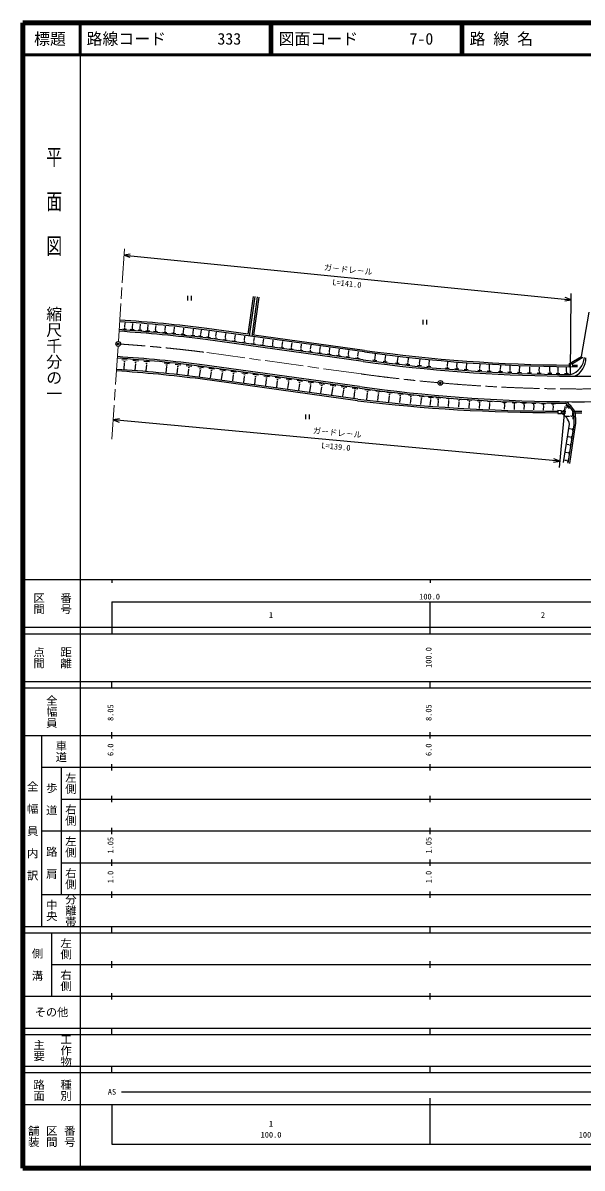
# Model space of a CAD drawing. Units: millimetres, scale not verified. Extents: x 40000 to 680000, y 20000 to 380000.
# Drawn here: x 40000 to 215788, y 20000 to 380000 of the extents above; entities that cross this region are included whole.
import ezdxf
from ezdxf.enums import TextEntityAlignment as Align

# ---------------------------------------------------------------- set-up
doc = ezdxf.new("R2010")
doc.units = ezdxf.units.MM
doc.header["$LTSCALE"] = 1000
doc.header["$PDMODE"] = 32
doc.header["$PDSIZE"] = 500
doc.linetypes.add('CHAIN', pattern=[18.5, 12, -1.5, 3.5, -1.5])
for name, color, linetype, lineweight in [('M-BGD', 7, 'Continuous', 25), ('M-BMK', 2, 'CHAIN', 13), ('M-BMK-SRVR', 3, 'Continuous', 25), ('M-TTL', 2, 'Continuous', 140), ('M-TTL-BAND', 7, 'Continuous', 25), ('M-TTL-LINE', 7, 'Continuous', 50)]:
    doc.layers.add(name, color=color, linetype=linetype, lineweight=lineweight)
doc.layers.add('M-TTL-TXT', color=7, linetype='Continuous')
doc.styles.add('@ＭＳ ゴシック', font='')
doc.styles.add('ＭＳ ゴシック', font='')
doc.styles.get('@ＭＳ ゴシック').set_extended_font_data('@MS Gothic')
doc.styles.get('ＭＳ ゴシック').set_extended_font_data('MS Gothic')

msp = doc.modelspace()

# ---------------------------------------------------------------- linework, layer by layer
at = {"layer": 'M-BGD'}
for p, q in [((73765, 307339), (71791, 307017)), ((71791, 307017), (212309, 292922)), ((71791, 307017), (73662, 306309)), ((91759, 294201), (91759, 292701)), ((92884, 294201), (92884, 292701)), ((110858, 282131), (112506, 294033)), ((111284, 281568), (113001, 293964)), ((112077, 281458), (113793, 293855)), ((112641, 281885), (114289, 293786)), ((210336, 292599), (212309, 292922)), ((212309, 292922), (210439, 293630)), ((212177, 269422), (212321, 294922)), ((215577, 275182), (218006, 289076)), ((72087, 284427), (72009, 284433)), ((72048, 284430), (72137, 285678)), ((74445, 284288), (74549, 285533)), ((76870, 284085), (76974, 285329)), ((79294, 283881), (79398, 285125)), ((81727, 283668), (81846, 284912)), ((84713, 283383), (84832, 284626)), ((165723, 286706), (165723, 285206)), ((166848, 286706), (166848, 285206)), ((72618, 283637), (71370, 283726)), ((72177, 284045), (71865, 284067)), ((75006, 283489), (73760, 283593)), ((74570, 283902), (74258, 283928)), ((74484, 284285), (74406, 284292)), ((77430, 283285), (76185, 283389)), ((76994, 283698), (76683, 283724)), ((76909, 284081), (76831, 284088)), ((79855, 283081), (78609, 283185)), ((79419, 283494), (79107, 283520)), ((79333, 283877), (79255, 283884)), ((82278, 282862), (81034, 282981)), ((81847, 283280), (81536, 283310)), ((81766, 283665), (81688, 283672)), ((85264, 282577), (84020, 282696)), ((84833, 282995), (84522, 283024)), ((84752, 283379), (84674, 283386)), ((88061, 282291), (86818, 282426)), ((87635, 282714), (87325, 282748)), ((87559, 283100), (87482, 283108)), ((87521, 283104), (87656, 284347)), ((91044, 281967), (89801, 282102)), ((90618, 282390), (90307, 282424)), ((90542, 282776), (90464, 282784)), ((90503, 282780), (90638, 284023)), ((94027, 281643), (92784, 281778)), ((93601, 282067), (93290, 282100)), ((93525, 282452), (93447, 282461)), ((93486, 282456), (93621, 283699)), ((96476, 281329), (95235, 281478)), ((96056, 281757), (95746, 281795)), ((95984, 282143), (95907, 282153)), ((95946, 282148), (96095, 283389)), ((147009, 274097), (97455, 280959)), ((98928, 281029), (97687, 281179)), ((147352, 276573), (97783, 283437)), ((110858, 282131), (97849, 283933)), ((98507, 281457), (98197, 281495)), ((98436, 281844), (98358, 281853)), ((98397, 281848), (98547, 283089)), ((99979, 280862), (101217, 280690)), ((100495, 281169), (100804, 281126)), ((100662, 281524), (100740, 281513)), ((100701, 281519), (100872, 282757)), ((103634, 281113), (103711, 281102)), ((103673, 281107), (103844, 282345)), ((106644, 280696), (106816, 281934)), ((109616, 280284), (109787, 281522)), ((112587, 279873), (112759, 281111)), ((147420, 277069), (112641, 281885)), ((146940, 273602), (97389, 280463)), ((102951, 280450), (104189, 280279)), ((103466, 280757), (103776, 280714)), ((105922, 280039), (107160, 279867)), ((106438, 280346), (106748, 280303)), ((106605, 280701), (106683, 280690)), ((108894, 279627), (110132, 279456)), ((109410, 279934), (109719, 279891)), ((109577, 280290), (109655, 280279)), ((111866, 279216), (113104, 279044)), ((112381, 279523), (112691, 279480)), ((112549, 279878), (112626, 279867)), ((114837, 278804), (116075, 278633)), ((115353, 279111), (115662, 279068)), ((115520, 279467), (115598, 279456)), ((115559, 279461), (115731, 280700)), ((117809, 278393), (119047, 278221)), ((118325, 278700), (118634, 278657)), ((118492, 279055), (118569, 279045)), ((118531, 279050), (118702, 280288)), ((120780, 277981), (122019, 277810)), ((121296, 278288), (121606, 278246)), ((121464, 278644), (121541, 278633)), ((121502, 278638), (121674, 279877)), ((123752, 277570), (124990, 277398)), ((124268, 277877), (124577, 277834)), ((124435, 278232), (124513, 278222)), ((124474, 278227), (124646, 279465)), ((127240, 277465), (127549, 277423)), ((127407, 277821), (127484, 277810)), ((127446, 277815), (127617, 279054)), ((130379, 277409), (130456, 277399)), ((130417, 277404), (130589, 278642)), ((133389, 276993), (133560, 278231)), ((136361, 276581), (136532, 277819)), ((139332, 276170), (139504, 277408)), ((71072, 274222), (72816, 274082)), ((71684, 273646), (72120, 273611)), ((74560, 273941), (76305, 273800)), ((78049, 273659), (79793, 273518)), ((126724, 277158), (127962, 276987)), ((129695, 276747), (130934, 276575)), ((130211, 277054), (130521, 277011)), ((132667, 276335), (133905, 276164)), ((133183, 276643), (133492, 276600)), ((133350, 276998), (133428, 276987)), ((135639, 275924), (136877, 275752)), ((136154, 276231), (136464, 276188)), ((136322, 276586), (136399, 276576)), ((138610, 275512), (139849, 275341)), ((139126, 275820), (139436, 275777)), ((139294, 276175), (139371, 276164)), ((141582, 275101), (142820, 274929)), ((142098, 275408), (142407, 275365)), ((142265, 275763), (142343, 275753)), ((142304, 275758), (142475, 276996)), ((144554, 274689), (145792, 274518)), ((145069, 274997), (145379, 274954)), ((145237, 275352), (145314, 275341)), ((145276, 275347), (145447, 276585)), ((151231, 273788), (149994, 273953)), ((150816, 274221), (150507, 274262)), ((150750, 274608), (150672, 274618)), ((150711, 274613), (150875, 275847)), ((154039, 273815), (153731, 273851)), ((153967, 274198), (153890, 274207)), ((153928, 274202), (154073, 275433)), ((157830, 273711), (157752, 273720)), ((157791, 273715), (157936, 274950)), ((161104, 273365), (161249, 274600)), ((164712, 272987), (164834, 274220)), ((167691, 272693), (167814, 273931)), ((211818, 272934), (215577, 275182)), ((212806, 272943), (216031, 274870)), ((71860, 273106), (71703, 271162)), ((71805, 273110), (71914, 273101)), ((75172, 273365), (75608, 273330)), ((75348, 272824), (75191, 270881)), ((75294, 272828), (75403, 272820)), ((78661, 273083), (79097, 273048)), ((78836, 272542), (78680, 270599)), ((78782, 272547), (78891, 272538)), ((84385, 273105), (86125, 272912)), ((85139, 271965), (84924, 270027)), ((84980, 272510), (85414, 272462)), ((85085, 271971), (85193, 271959)), ((87864, 272718), (89603, 272525)), ((88618, 271578), (88402, 269641)), ((88458, 272124), (88893, 272076)), ((88563, 271584), (88672, 271572)), ((91342, 272332), (93081, 272139)), ((92096, 271192), (91881, 269255)), ((91936, 271738), (92371, 271690)), ((92042, 271198), (92150, 271186)), ((94988, 271962), (96721, 271722)), ((95711, 270802), (95443, 268870)), ((95566, 271352), (95999, 271292)), ((95657, 270809), (95765, 270794)), ((145775, 265182), (96274, 272036)), ((145843, 265677), (96339, 272532)), ((98455, 271482), (100188, 271242)), ((99178, 270322), (98910, 268390)), ((99033, 270872), (99466, 270812)), ((99123, 270329), (99232, 270314)), ((101922, 271002), (103655, 270762)), ((102500, 270392), (102933, 270332)), ((105389, 270522), (107122, 270282)), ((108856, 270042), (110589, 269802)), ((154458, 273391), (153225, 273535)), ((158324, 272897), (157083, 273043)), ((157902, 273325), (157592, 273361)), ((161637, 272547), (160396, 272693)), ((161215, 272974), (160905, 273010)), ((161143, 273360), (161065, 273369)), ((165257, 272183), (164020, 272306)), ((164829, 272600), (164520, 272631)), ((164750, 272983), (164673, 272991)), ((168238, 271888), (166997, 272011)), ((167809, 272306), (167499, 272337)), ((167730, 272689), (167652, 272697)), ((174035, 271384), (172801, 271483)), ((173602, 271791), (173294, 271816)), ((173516, 272171), (173439, 272177)), ((173478, 272174), (173576, 273406)), ((177015, 271146), (175779, 271245)), ((176581, 271554), (176272, 271578)), ((176495, 271933), (176418, 271940)), ((176456, 271936), (176554, 273166)), ((179999, 270907), (178756, 271007)), ((179563, 271318), (179252, 271342)), ((179476, 271700), (179399, 271706)), ((179438, 271703), (179536, 272940)), ((184222, 270630), (182980, 270708)), ((183780, 271032), (183469, 271052)), ((183687, 271412), (183609, 271417)), ((183648, 271415), (183726, 272656)), ((187215, 270443), (185966, 270521)), ((186770, 270847), (186458, 270866)), ((186677, 271229), (186599, 271234)), ((186638, 271231), (186716, 272475)), ((190735, 270279), (189496, 270336)), ((190287, 270672), (189978, 270686)), ((190189, 271049), (190111, 271052)), ((190150, 271051), (190207, 272287)), ((193721, 270140), (192482, 270198)), ((193274, 270533), (192964, 270548)), ((193175, 270910), (193098, 270914)), ((193136, 270912), (193194, 272146)), ((196717, 270001), (195465, 270059)), ((196265, 270398), (195952, 270413)), ((196165, 270779), (196087, 270783)), ((196126, 270781), (196184, 272026)), ((199464, 270292), (199152, 270301)), ((199358, 270670), (199280, 270672)), ((199319, 270671), (199357, 271920)), ((202461, 270202), (202148, 270211)), ((202355, 270580), (202277, 270583)), ((202316, 270582), (202353, 271828)), ((205815, 270159), (205503, 270164)), ((205703, 270536), (205625, 270537)), ((205664, 270536), (205683, 271790)), ((208370, 270101), (208060, 270105)), ((208259, 270474), (208181, 270476)), ((208220, 270475), (208239, 271710)), ((211052, 270063), (210741, 270068)), ((210941, 270439), (210863, 270440)), ((210902, 270440), (210920, 271682)), ((211818, 272934), (212818, 272943)), ((211826, 271934), (211818, 272934)), ((211826, 271934), (212826, 271943)), ((212826, 271943), (212818, 272943)), ((212822, 272443), (214322, 272456)), ((212826, 271943), (214326, 271956)), ((145226, 261220), (95749, 268071)), ((145290, 261716), (95815, 268566)), ((102645, 269842), (102377, 267910)), ((102590, 269849), (102699, 269834)), ((106112, 269362), (105844, 267430)), ((105967, 269912), (106400, 269852)), ((106057, 269369), (106166, 269354)), ((109578, 268882), (109311, 266950)), ((109434, 269432), (109867, 269372)), ((109524, 268889), (109633, 268874)), ((112323, 269562), (114056, 269322)), ((113045, 268402), (112778, 266470)), ((112901, 268952), (113334, 268892)), ((112991, 268409), (113100, 268394)), ((115790, 269082), (117523, 268842)), ((116512, 267922), (116245, 265990)), ((116368, 268472), (116801, 268412)), ((116458, 267929), (116566, 267914)), ((119256, 268602), (120990, 268362)), ((119979, 267442), (119712, 265510)), ((119835, 267992), (120268, 267932)), ((119925, 267449), (120033, 267434)), ((122723, 268122), (124457, 267882)), ((123446, 266961), (123179, 265030)), ((123301, 267512), (123735, 267452)), ((123392, 266969), (123500, 266954)), ((126190, 267642), (127924, 267401)), ((126913, 266481), (126646, 264550)), ((126768, 267031), (127202, 266971)), ((126859, 266489), (126967, 266474)), ((129657, 267161), (131391, 266921)), ((130235, 266551), (130669, 266491)), ((133124, 266681), (134858, 266441)), ((199920, 269903), (198673, 269941)), ((202918, 269812), (201667, 269850)), ((206277, 269778), (205029, 269796)), ((208829, 269722), (207589, 269740)), ((211515, 269682), (210267, 269700)), ((130380, 266001), (130113, 264070)), ((130326, 266009), (130434, 265994)), ((133847, 265521), (133579, 263590)), ((133702, 266071), (134136, 266011)), ((133793, 265529), (133901, 265514)), ((136591, 266201), (138325, 265961)), ((137314, 265041), (137046, 263110)), ((137169, 265591), (137602, 265531)), ((137260, 265049), (137368, 265034)), ((140058, 265721), (141791, 265481)), ((140781, 264561), (140513, 262630)), ((140636, 265111), (141069, 265051)), ((140727, 264569), (140835, 264554)), ((143525, 265241), (145258, 265001)), ((144248, 264081), (143980, 262150)), ((144103, 264631), (144536, 264571)), ((144193, 264089), (144302, 264074)), ((147492, 264728), (149225, 264525)), ((148236, 263587), (148010, 261663)), ((148081, 264132), (148514, 264081)), ((148182, 263593), (148291, 263581)), ((150961, 264320), (152684, 264118)), ((151700, 263185), (151476, 261274)), ((151546, 263728), (151977, 263677)), ((151647, 263192), (151754, 263179)), ((154419, 263914), (156120, 263714)), ((154997, 263329), (155422, 263279)), ((155096, 262800), (155203, 262787)), ((157846, 263511), (159500, 263316)), ((158408, 262941), (158822, 262893)), ((161227, 263113), (162836, 262924)), ((155149, 262793), (154931, 260932)), ((158556, 262421), (158345, 260624)), ((158505, 262427), (158608, 262415)), ((161918, 262053), (161714, 260320)), ((161773, 262559), (162176, 262512)), ((161868, 262059), (161968, 262047)), ((164563, 262721), (166126, 262537)), ((165234, 261691), (165038, 260019)), ((165094, 262183), (165485, 262137)), ((165185, 261696), (165283, 261685)), ((167462, 262379), (169026, 262196)), ((168134, 261349), (167937, 259678)), ((167994, 261842), (168384, 261796)), ((168085, 261355), (168183, 261344)), ((169822, 262256), (171374, 262141)), ((170369, 261747), (170757, 261719)), ((170529, 261267), (170406, 259604)), ((170480, 261271), (170577, 261264)), ((173113, 262013), (174642, 261900)), ((173653, 261512), (174035, 261484)), ((173810, 261039), (173689, 259409)), ((173762, 261043), (173858, 261036)), ((176382, 261772), (177886, 261660)), ((176913, 261278), (177289, 261251)), ((177067, 260813), (176949, 259216)), ((177020, 260817), (177114, 260810)), ((179626, 261532), (181108, 261422)), ((180149, 261046), (180519, 261019)), ((180301, 260588), (180186, 259023)), ((180255, 260592), (180348, 260585)), ((182848, 261294), (184306, 261186)), ((183362, 260816), (183727, 260789)), ((183512, 260365), (183399, 258833)), ((183467, 260368), (183558, 260362)), ((186046, 261058), (187476, 260952)), ((186551, 260589), (186908, 260563)), ((186698, 260147), (186589, 258680)), ((186653, 260150), (186742, 260144)), ((190732, 260775), (192073, 260734)), ((191222, 260357), (191558, 260347)), ((191336, 259951), (191420, 259948)), ((191378, 259950), (191337, 258577)), ((193819, 260682), (195148, 260643)), ((194306, 260269), (194638, 260259)), ((194418, 259866), (194501, 259864)), ((194460, 259865), (194419, 258510)), ((196895, 260590), (198211, 260551)), ((197376, 260181), (197706, 260171)), ((197488, 259782), (197570, 259780)), ((197529, 259781), (197489, 258443)), ((199958, 260499), (201262, 260460)), ((200435, 260093), (200761, 260083)), ((200545, 259698), (200627, 259696)), ((200586, 259697), (200547, 258376)), ((203008, 260408), (204300, 260369)), ((203481, 260006), (203804, 259996)), ((203590, 259614), (203671, 259612)), ((203631, 259613), (203592, 258310)), ((206046, 260317), (207326, 260279)), ((206515, 259919), (206835, 259909)), ((206623, 259531), (206703, 259529)), ((206663, 259530), (206625, 258244)), ((210395, 259438), (208622, 240234)), ((210717, 259825), (211732, 258748)), ((128839, 256924), (128839, 255424)), ((129964, 256924), (129964, 255424)), ((208183, 258209), (208170, 257210)), ((208170, 257210), (209170, 257197)), ((208183, 258209), (209183, 258197)), ((209183, 258197), (209170, 257197)), ((209180, 257947), (210680, 257949)), ((209180, 257447), (210680, 257449)), ((210579, 258678), (209530, 257690)), ((210547, 258712), (210611, 258644)), ((211733, 256308), (210720, 256242)), ((210775, 259117), (211029, 258848)), ((211729, 256366), (211736, 256250)), ((212274, 256576), (212304, 256113)), ((212680, 257951), (215680, 257954)), ((212680, 257451), (215680, 257454)), ((212785, 257308), (212906, 255454)), ((70360, 255522), (68389, 255184)), ((208806, 242225), (68389, 255184)), ((68389, 255184), (70265, 254491)), ((209963, 241827), (211778, 253835)), ((211447, 241603), (213263, 253623)), ((212354, 252291), (211810, 252373)), ((211941, 241529), (213760, 253561)), ((212358, 252314), (212351, 252268)), ((212591, 252350), (212562, 252165)), ((212855, 252595), (212743, 251853)), ((211980, 249819), (211437, 249901)), ((211984, 249842), (211977, 249796)), ((212217, 249878), (212189, 249693)), ((212481, 250123), (212369, 249381)), ((211233, 244875), (210689, 244957)), ((211607, 247347), (211063, 247429)), ((211237, 244898), (211230, 244852)), ((211470, 244934), (211442, 244749)), ((211610, 247370), (211603, 247324)), ((211734, 245179), (211622, 244437)), ((211843, 247406), (211815, 247221)), ((212108, 247651), (211996, 246909)), ((206835, 241888), (208806, 242225)), ((208806, 242225), (206930, 242918)), ((210860, 242403), (210316, 242486)), ((210863, 242426), (210856, 242380)), ((211096, 242462), (211068, 242277)), ((211361, 242707), (211249, 241965))]:
    msp.add_line(p, q, dxfattribs=at)
for centre, radius, start, end in [((40481, -169956), 457000, 82.79681, 86.24424), ((40481, -169956), 457500, 82.79643, 86.24424), ((40481, -169956), 454000, 82.79905, 86.24424), ((40481, -169956), 454500, 82.79867, 86.24424), ((40481, -169956), 445500, 82.80553, 86.24424), ((40481, -169956), 446000, 82.80514, 86.24424), ((214971, 764914), 496000, 262.1166, 276.43407), ((214971, 764914), 495500, 262.11661, 269.67697), ((214971, 764914), 493000, 262.11661, 269.63456), ((214971, 764914), 492500, 262.11661, 269.63371), ((210329, 275362), 6221, 287.27805, 354.66759), ((210626, 274656), 6389, 296.06738, 0.37437), ((40481, -169956), 441500, 82.80864, 86.24424), ((40481, -169956), 442000, 82.80825, 86.24424), ((214971, 764914), 504500, 262.1166, 269.49074), ((214971, 764914), 504000, 262.1166, 276.44696), ((208523, 792078), 534618, 263.20042, 269.96256), ((208523, 792078), 534118, 263.20093, 269.96319), ((205406, 253122), 8904, 31.40015, 55.20595), ((205406, 253122), 9404, 30.90281, 56.15751), ((207661, 253334), 4147, 6.92767, 68.66232), ((200575, 254910), 12754, 354.21059, 12.91908), ((200575, 254910), 13254, 354.15716, 13.26911)]:
    msp.add_arc(centre, radius, start, end, dxfattribs=at)
at = {"layer": 'M-BMK'}
for p, q in [((70006, 279826), (71922, 309013)), ((69908, 278329), (67992, 249142)), ((146392, 269640), (96864, 276497))]:
    msp.add_line(p, q, dxfattribs=at)
for centre, radius, start, end in [((40481, -169956), 450000, 82.80208, 86.14875), ((214971, 764914), 500000, 262.1166, 264.8954), ((214971, 764914), 500000, 265.06729, 276.35461)]:
    msp.add_arc(centre, radius, start, end, dxfattribs=at)
at = {"layer": 'M-BMK-SRVR'}
for centre in [(69957, 279077), (171231, 266831)]:
    msp.add_circle(centre, 750, dxfattribs=at)
for p in [(69957, 279077), (171231, 266831)]:
    msp.add_point(p, dxfattribs=at)
at = {"layer": 'M-TTL'}
for p, q in [((40000, 380000), (40000, 20000)), ((680000, 380000), (40000, 380000)), ((40000, 20000), (680000, 20000))]:
    msp.add_line(p, q, dxfattribs=at)
at = {"layer": 'M-TTL-BAND'}
for p, q in [((58000, 370000), (58000, 20000)), ((40000, 205000), (579000, 205000)), ((68000, 205000), (68000, 204000)), ((168000, 205000), (168000, 204000)), ((68000, 198000), (579000, 198000)), ((68000, 198000), (68000, 188000)), ((168000, 188000), (168000, 198000)), ((40000, 190000), (579000, 190000)), ((40000, 188000), (579000, 188000)), ((40000, 173000), (579000, 173000)), ((68000, 171000), (68000, 173000)), ((168000, 171000), (168000, 173000)), ((40000, 171000), (579000, 171000)), ((40000, 156000), (579000, 156000)), ((46000, 96000), (46000, 156000)), ((68000, 155000), (68000, 157000)), ((168000, 155000), (168000, 157000)), ((46000, 146000), (579000, 146000)), ((52000, 146000), (52000, 106000)), ((68000, 145000), (68000, 147000)), ((168000, 145000), (168000, 147000)), ((68000, 135000), (68000, 137000)), ((168000, 135000), (168000, 137000)), ((52000, 136000), (579000, 136000)), ((46000, 126000), (579000, 126000)), ((68000, 125000), (68000, 127000)), ((168000, 125000), (168000, 127000)), ((52000, 116000), (579000, 116000)), ((68000, 115000), (68000, 117000)), ((168000, 115000), (168000, 117000)), ((46000, 106000), (579000, 106000)), ((68000, 105000), (68000, 107000)), ((168000, 105000), (168000, 107000)), ((40000, 96000), (579000, 96000)), ((40000, 94000), (579000, 94000)), ((49000, 94000), (49000, 74000)), ((68000, 94000), (68000, 96000)), ((168000, 94000), (168000, 96000)), ((49000, 84000), (579000, 84000)), ((68000, 83000), (68000, 85000)), ((168000, 83000), (168000, 85000)), ((40000, 74000), (579000, 74000)), ((68000, 73000), (68000, 75000)), ((168000, 73000), (168000, 75000)), ((40000, 64000), (579000, 64000)), ((40000, 62000), (579000, 62000)), ((68000, 62000), (68000, 64000)), ((168000, 62000), (168000, 64000)), ((40000, 52000), (579000, 52000)), ((68000, 50000), (68000, 52000)), ((168000, 50000), (168000, 52000)), ((40000, 50000), (579000, 50000)), ((71000, 44000), (474200, 44000)), ((40000, 40000), (579000, 40000)), ((68000, 40000), (68000, 27500)), ((168000, 27500), (168000, 42000)), ((68000, 27500), (579000, 27500))]:
    msp.add_line(p, q, dxfattribs=at)
at = {"layer": 'M-TTL-LINE'}
for p, q in [((58000, 380000), (58000, 370000)), ((117750, 380000), (117750, 370000)), ((118250, 380000), (118250, 370000)), ((177750, 380000), (177750, 370000)), ((178250, 380000), (178250, 370000)), ((40000, 370000), (680000, 370000))]:
    msp.add_line(p, q, dxfattribs=at)

# ---------------------------------------------------------------- texts
at = {"layer": 'M-BGD', "style": 'ＭＳ ゴシック'}
for rotation, p in [(354.272, (142150, 300964)), (354.727, (138689, 249701))]:
    msp.add_text('ガ－ドレ－ル', height=1833, rotation=rotation, dxfattribs=at).set_placement(p, align=Align.BOTTOM_CENTER)
at = {"layer": 'M-BGD', "style": '@ＭＳ ゴシック'}
for s, rotation, p in [('L=141.0', 354.272, (141950, 298974)), ('L=139.0', 354.727, (138505, 247709))]:
    msp.add_text(s, height=1833, rotation=rotation, dxfattribs=at).set_placement(p, align=Align.TOP_CENTER)
at = {"layer": 'M-TTL-BAND', "style": '@ＭＳ ゴシック', "width": 1.4}
msp.add_text('平  面  図', height=3666, rotation=270, dxfattribs=at).set_placement((49777, 306475), align=Align.MIDDLE_RIGHT)
at = {"layer": 'M-TTL-BAND', "style": '@ＭＳ ゴシック'}
msp.add_text('縮尺千分の一', height=3666, rotation=270, dxfattribs=at).set_placement((49777, 261030), align=Align.MIDDLE_RIGHT)
for s, p in [('区間', (45000, 197500)), ('番号', (53500, 197500)), ('点間', (45000, 180500)), ('距離', (53500, 180500)), ('全幅員', (49000, 163500)), ('車道', (52000, 151000)), ('左側', (55000, 141000)), ('全\u3000幅\u3000員\u3000内\u3000訳', (43000, 126000)), ('歩\u3000道', (49000, 136000)), ('右側', (55000, 131000)), ('左側', (55000, 121000)), ('路\u3000肩', (49000, 116000)), ('右側', (55000, 111000)), ('分離帯', (55000, 101000)), ('中央', (49000, 101000)), ('左側', (53500, 89000)), ('側\u3000溝', (44500, 84000)), ('右側', (53500, 79000)), ('工作物', (53500, 57000)), ('主要', (45000, 57000)), ('路面', (45000, 44500)), ('種別', (53500, 44500)), ('舗装', (43333, 30000)), ('区間', (49000, 30000)), ('番号', (54667, 30000))]:
    msp.add_text(s, height=2566, rotation=270, dxfattribs=at).set_placement(p, align=Align.MIDDLE_CENTER)
at = {"layer": 'M-TTL-BAND', "style": 'ＭＳ ゴシック'}
for s, p in [('100.0', (167844, 198195)), ('1', (118000, 192405)), ('2', (203500, 192405)), ('AS', (68000, 42500)), ('1', (118000, 32523)), ('100.0', (118000, 29033)), ('100.0', (218000, 29033))]:
    msp.add_text(s, height=1833, dxfattribs=at).set_placement(p, align=Align.BOTTOM_CENTER)
for s, p in [('100.0', (169000, 180500)), ('8.05', (69000, 163174)), ('8.05', (169000, 163174)), ('6.0', (69000, 151500)), ('6.0', (169000, 151500)), ('1.05', (69000, 121500)), ('1.05', (169000, 121500)), ('1.0', (69000, 111500)), ('1.0', (169000, 111500))]:
    msp.add_text(s, height=1833, rotation=90, dxfattribs=at).set_placement(p, align=Align.BOTTOM_CENTER)
msp.add_text('その他', height=2566, dxfattribs=at).set_placement((49000, 69000), align=Align.MIDDLE_CENTER)
at = {"layer": 'M-TTL-TXT', "style": 'ＭＳ ゴシック'}
msp.add_text('標題', height=3666, dxfattribs=at).set_placement((48500, 375000), align=Align.MIDDLE_CENTER)
for s, p in [('路線コード', (60000, 375000)), ('333', (101142, 375000)), ('図面コード', (120380, 375000)), ('7-0', (161521, 375000)), ('路 線 名', (180380, 375000))]:
    msp.add_text(s, height=3666, dxfattribs=at).set_placement(p, align=Align.MIDDLE_LEFT)

doc.saveas('drawing.dxf')
